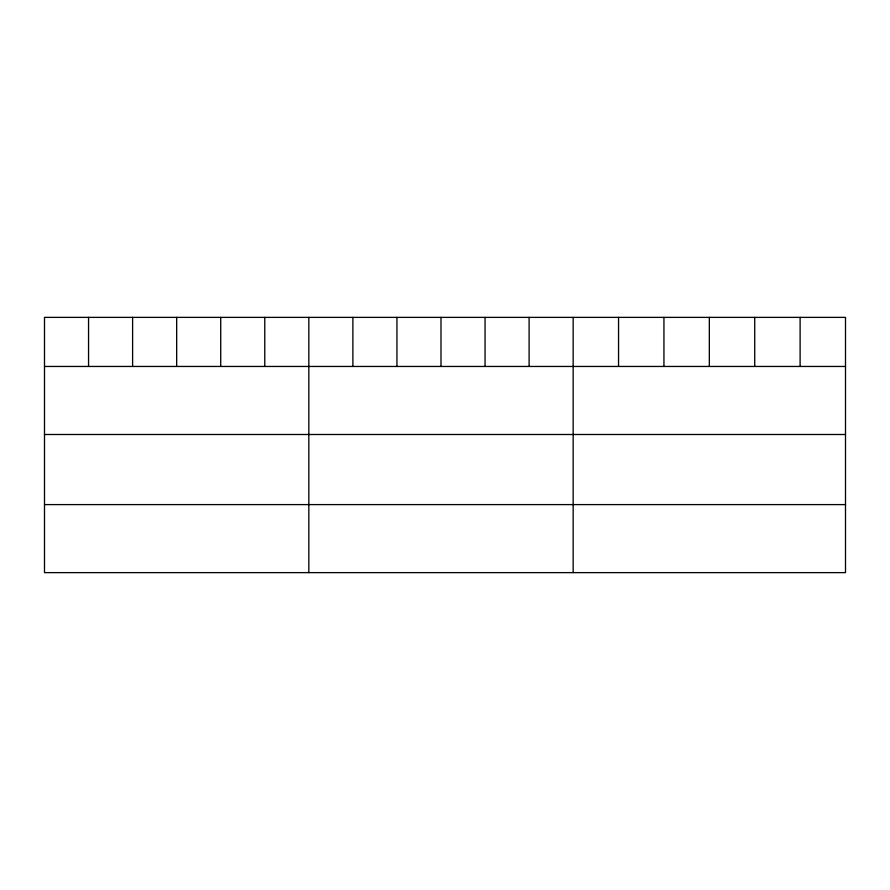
<?xml version="1.0" encoding="UTF-8"?>
<svg xmlns="http://www.w3.org/2000/svg" width="890" height="890" viewBox="0 0 890 890"><rect width="100%" height="100%" fill="white"/><g stroke="black" fill="none" stroke-linecap="round" stroke-linejoin="round"><path stroke-width="1.33" d="M845.5 366.457L845.5 572.626L44.5 572.626L44.5 317.374L845.5 317.374L845.5 366.457L44.5 366.457M44.5 434.498L845.5 434.498M44.5 504.597L845.5 504.597M800.11 317.374L800.11 366.457M754.72 317.374L754.72 366.457M709.33 317.374L709.33 366.457M663.94 317.374L663.94 366.457M618.55 317.374L618.55 366.457M573.16 317.374L573.16 572.626M529.105 317.374L529.105 366.457M485.05 317.374L485.05 366.457M440.995 317.374L440.995 366.457M396.94 317.374L396.94 366.457M352.885 317.374L352.885 366.457M308.83 317.374L308.83 572.626M264.775 317.374L264.775 366.457M220.72 317.374L220.72 366.457M176.665 317.374L176.665 366.457M132.61 317.374L132.61 366.457M88.555 317.374L88.555 366.457"/></g></svg>
